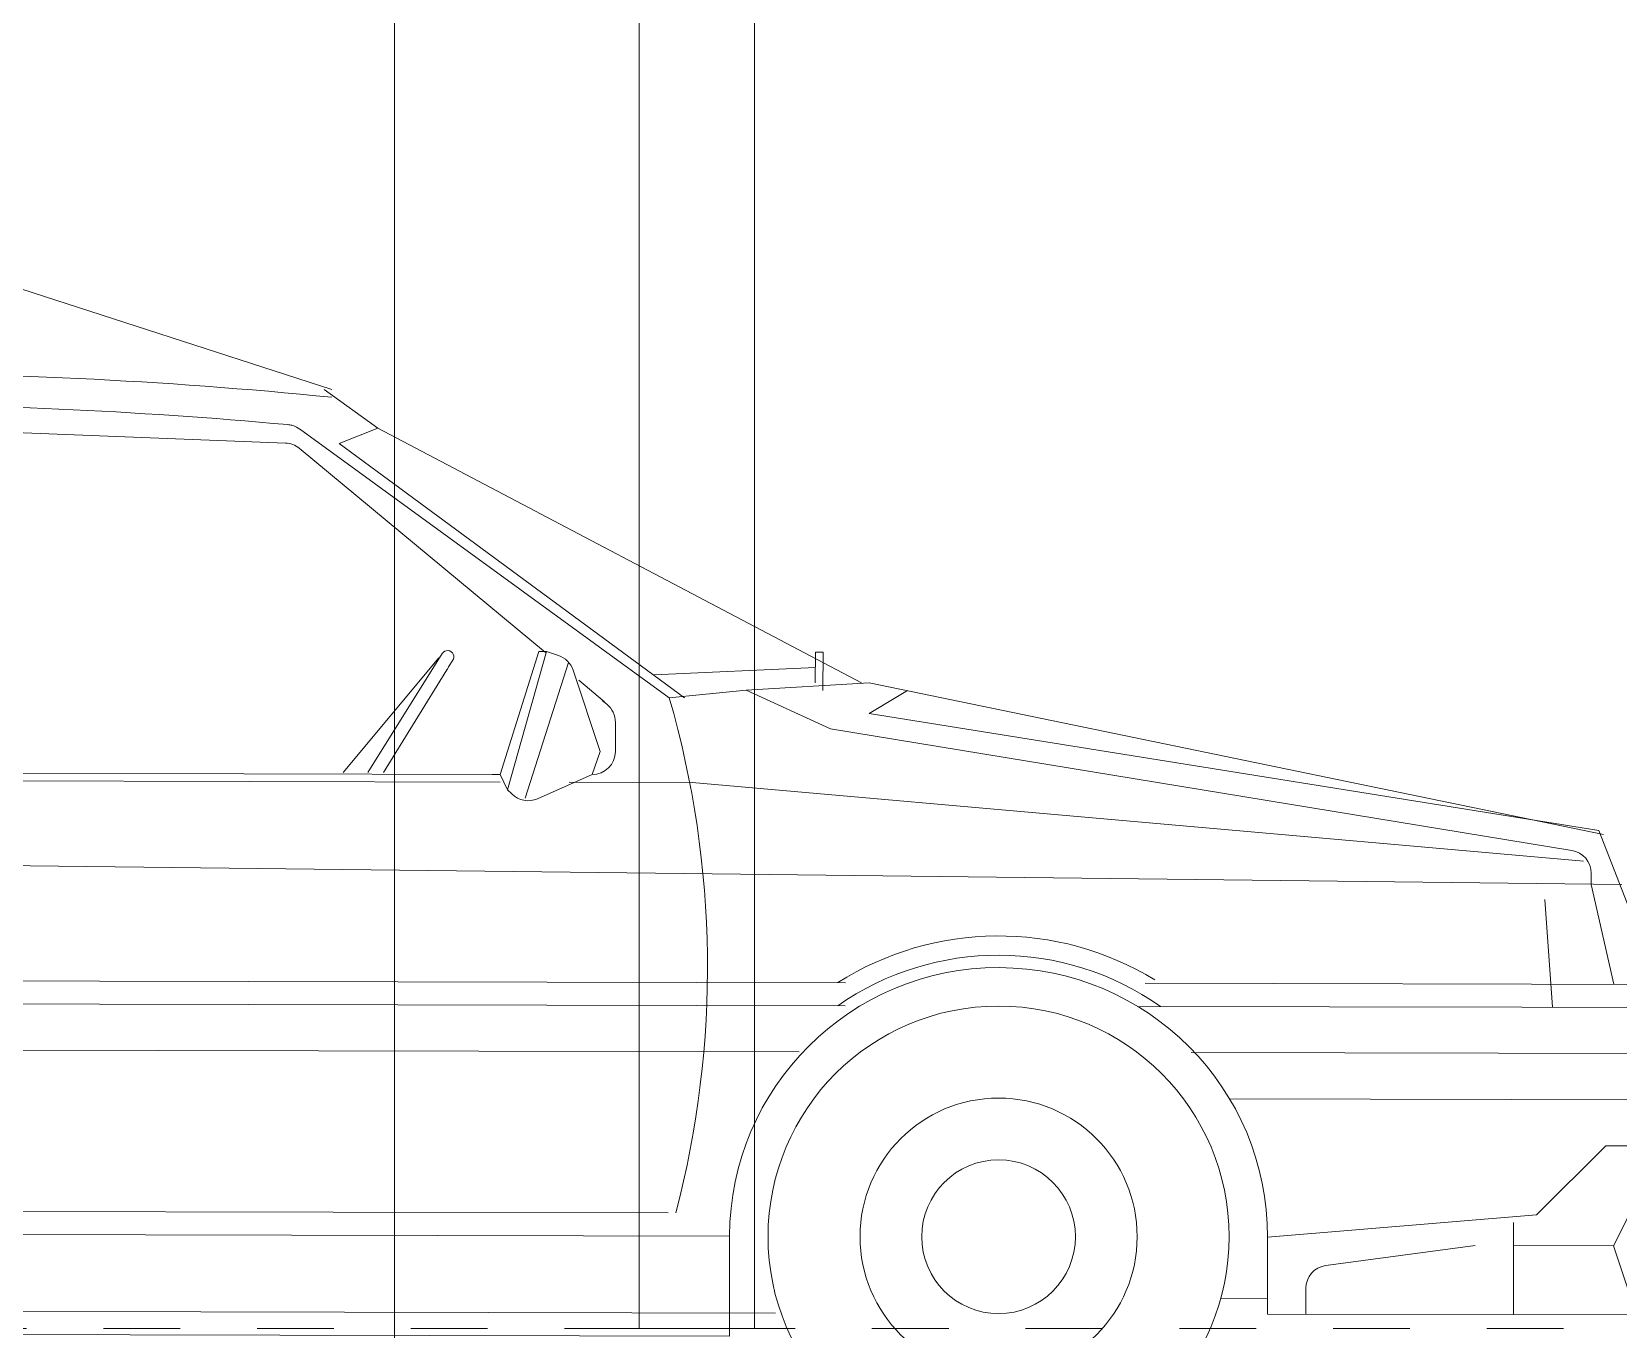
# Model space of a CAD drawing. Header units: metres. Extents: x 63 to 378, y -27 to 78.
# Drawn here: x 341.154 to 343.218, y 11.399 to 13.087 of the extents above; entities that cross this region are included whole.
import ezdxf

# ---------------------------------------------------------------- set-up
doc = ezdxf.new("R2010")
doc.units = ezdxf.units.M
doc.linetypes.add('Centre', pattern=[0.03175, 0.00635, -0.004763, 0.015875, -0.004763])
doc.layers.add('A-FLOR-LEVL', color=7, linetype='Continuous', lineweight=9)
doc.layers.add('A-WALL', color=7, linetype='Continuous', lineweight=9)
for name, color, linetype, lineweight, true_color in [('AREA PARQUEO', 7, 'Continuous', 9, 0xcccccc), ('ET 3-SECRAMPA - 24 04 24_dwg', 7, 'Continuous', 9, 0x767676), ('F-1', 7, 'Continuous', 9, 0xcccccc)]:
    doc.layers.add(name, color=color, linetype=linetype, lineweight=lineweight, true_color=true_color)

# ---------------------------------------------------------------- blocks, each defined once
blk = doc.blocks.new('ET 3-SECRAMPA - 24 04 24_dwg_R21-2120328-SEC 12')
at = {"layer": 'F-1', "color": 7, "true_color": 0xeeeeee}
for p, q in [((13.0754, 12.6215), (12.2659, 12.8833)), ((13.0151, 12.552), (12.5167, 12.5712)), ((13.3534, 12.2793), (13.0331, 12.5451)), ((13.2145, 12.2726), (13.0901, 12.1234)), ((13.2192, 12.2782), (13.1223, 12.1233)), ((13.233, 12.2694), (13.2274, 12.2607)), ((13.3271, 12.09), (13.3833, 12.2665)), ((13.3704, 12.2756), (13.3546, 12.2809)), ((13.1425, 12.1233), (13.2253, 12.257)), ((13.4304, 12.2155), (13.3967, 12.2434)), ((13.7046, 12.2601), (13.4946, 12.2506)), ((13.4333, 12.2122), (13.4272, 12.2171)), ((13.4444, 12.1507), (13.4444, 12.1888)), ((13.2943, 12.111), (10.5928, 12.1169)), ((14.6539, 11.9581), (14.6636, 11.8181)), ((13.6835, 11.7602), (11.5335, 11.7648)), ((14.8435, 11.7577), (14.1935, 11.7591)), ((14.818, 11.6977), (14.2434, 11.699)), ((13.5131, 11.5505), (11.6931, 11.5545)), ((14.3689, 11.4822), (14.563, 11.5083)), ((14.2928, 11.4389), (14.2328, 11.439)), ((14.3428, 11.4188), (14.3428, 11.4526))]:
    blk.add_line(p, q, dxfattribs=at)
at = {"layer": 'F-1', "color": 7, "true_color": 0xeeeeee, "flags": 128}
for points in [[(13.7645, 12.24), (13.1353, 12.5714), (13.0654, 12.6215)], [(13.0332, 12.5703), (13.5145, 12.2205), (13.6145, 12.2303)], [(13.5345, 12.2205), (13.0852, 12.5515), (13.1353, 12.5714)], [(13.3042, 12.101), (13.3546, 12.2809), (13.3446, 12.2809), (13.2943, 12.121), (12.6269, 12.1225)], [(13.7145, 12.2301), (13.7146, 12.2801), (13.7046, 12.2801), (13.7045, 12.2401)], [(13.3893, 12.2566), (13.4244, 12.1507), (13.4143, 12.1208), (13.343, 12.0893)], [(14.7301, 12.0428), (13.7745, 12.24), (13.6145, 12.2303), (13.7244, 12.1801), (14.6889, 12.0221)], [(13.8245, 12.2299), (13.7745, 12.2), (14.7241, 12.0479), (14.8136, 11.8177), (14.8037, 11.8478), (14.1337, 11.8492)], [(13.3097, 12.0956), (13.3042, 12.101), (13.2943, 12.121), (13.2843, 12.121)], [(14.704, 12.008), (13.5443, 12.1105), (13.3843, 12.1108)], [(14.754, 11.9779), (10.5741, 12.0269), (10.5341, 12.027), (10.4641, 12.0272), (10.4638, 11.9072)], [(14.714, 11.9924), (14.714, 11.9779), (14.7437, 11.8479)], [(13.7437, 11.85), (10.4437, 11.8572), (10.4436, 11.8272)], [(13.7436, 11.8201), (10.4436, 11.8272), (10.4535, 11.7672), (10.5432, 11.627)], [(14.1236, 11.8192), (14.8736, 11.8176), (14.8736, 11.7976), (14.8736, 11.7876)], [(14.613, 11.5082), (14.743, 11.5079), (14.7728, 11.4178), (14.6128, 11.4182), (14.2928, 11.4189), (14.293, 11.5189), (14.6431, 11.5481), (14.7332, 11.6379), (14.7916, 11.6378)], [(14.7932, 11.6378), (14.7932, 11.6078), (14.743, 11.5079)], [(11.693, 11.5245), (13.593, 11.5204), (13.5927, 11.3904), (11.6427, 11.3946), (11.6127, 11.3947)], [(14.613, 11.5382), (14.613, 11.5082), (14.6128, 11.4182)], [(13.6528, 11.4202), (11.7828, 11.4243), (11.7728, 11.4243)]]:
    blk.add_lwpolyline(points, dxfattribs=at)
at = {"layer": 'F-1', "color": 7, "true_color": 0xeeeeee}
for radius in [0.3, 0.1803, 0.1]:
    blk.add_circle((13.943, 11.5196), radius, dxfattribs=at)
for centre, radius, start, end in [((12.449, 6.3809), 6.262, 84.2596, 96.36008), ((12.421, 5.9746), 6.6283, 84.83007, 95.15763), ((13.0155, 12.5461), 0.03, 53.9937, 84.8301), ((13.0155, 12.5461), 0.03, 74.6612, 84.8301), ((13.0139, 12.522), 0.03, 50.3161, 87.7932), ((13.2261, 12.2738), 0.00817, 323.2478, 147.7038), ((13.1998, 12.2728), 0.03, 16.1664, 17.0067), ((13.3608, 12.2472), 0.03, 18.3107, 71.4408), ((13.1998, 12.2728), 0.03, 328.2256, 336.325), ((12.3026, 11.87), 1.2616, 345.3304, 16.1313), ((13.4144, 12.1888), 0.03, 359.8758, 51.064), ((13.4144, 12.1508), 0.03, 269.8758, 359.8758), ((13.3309, 12.1167), 0.03, 224.8758, 293.8383), ((14.684, 11.9925), 0.03, 359.8758, 80.6952), ((13.943, 11.5196), 0.3912, 58.6574, 122.347), ((13.943, 11.5196), 0.35, 359.8758, 179.8758), ((13.943, 11.5196), 0.3662, 54.8838, 124.8678), ((14.3728, 11.4525), 0.03, 97.641, 179.8758)]:
    blk.add_arc(centre, radius, start, end, dxfattribs=at)
blk = doc.blocks.new('ET 3-SECRAMPA - 24 04 24_dwg-2120318-SEC 12')
at = {"layer": 'AREA PARQUEO', "color": 7, "true_color": 0xeeeeee}
blk.add_line((13.1568, 9.7102), (13.1568, 18.1118), dxfattribs=at)
blk.add_blockref('ET 3-SECRAMPA - 24 04 24_dwg_R21-2120328-SEC 12', (0, 0))

msp = doc.modelspace()

# ---------------------------------------------------------------- linework, layer by layer
at = {"layer": 'A-FLOR-LEVL', "linetype": 'Centre'}
msp.add_line((347.9468, 11.4), (333.2108, 11.4), dxfattribs=at)
at = {"layer": 'A-WALL', "color": 253, "true_color": 0xaaaaaa}
for p, q in [((341.9441, 14.6907), (341.9441, 11.4)), ((342.0941, 11.4), (342.0941, 14.6907)), ((341.9441, 11.4), (342.0941, 11.4))]:
    msp.add_line(p, q, dxfattribs=at)

# ---------------------------------------------------------------- block references
at = {"layer": 'ET 3-SECRAMPA - 24 04 24_dwg', "color": 7, "true_color": 0xeeeeee}
msp.add_blockref('ET 3-SECRAMPA - 24 04 24_dwg-2120318-SEC 12', (328.4686, 0), dxfattribs=at)

doc.saveas('drawing.dxf')
